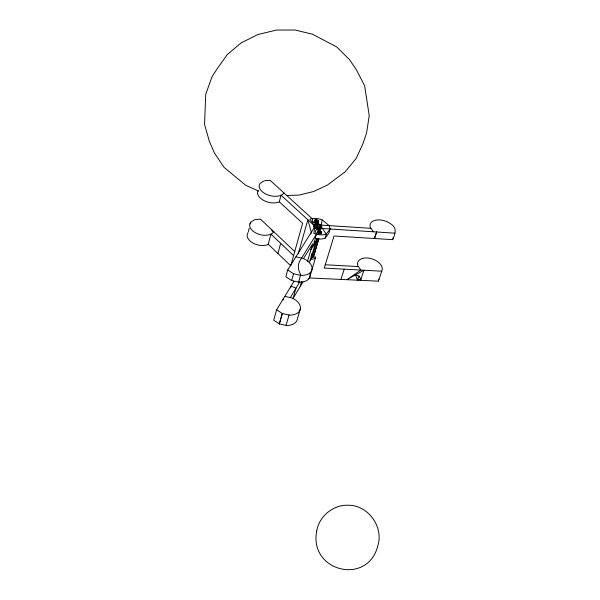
<?xml version="1.0" encoding="UTF-8"?>
<svg xmlns="http://www.w3.org/2000/svg" width="600" height="600" viewBox="0 0 600 600"><rect width="100%" height="100%" fill="white"/><g stroke="black" fill="none" stroke-linecap="round" stroke-linejoin="round"><path stroke-width="0.9" d="M313.41 227.123L314.017 225.075L309.855 219.083L312.608 218.468A12.953 7.725 16.3 0 1 322.178 219.9L320.303 229.125M314.715 227.558L313.808 233.325L317.062 234.345A12.953 7.725 16.3 0 0 326.295 234.105L330.127 229.013L329.123 225.6L322.178 219.9M248.37 231.653L249.202 228.24M250.237 223.987L250.657 222.285M248.062 232.59A12.675 7.762 14.2 0 0 252.105 242.55A12.675 7.762 14.2 0 0 267.315 244.763L268.26 244.282L270.915 234.097L293.595 255.6M258.075 190.613A13.043 7.605 14.4 0 0 263.16 200.16A13.043 7.605 14.4 0 0 278.332 202.282L279.3 201.825L281.025 195.195L313.928 225.337M279.3 201.825L302.625 223.312L290.745 265.793L277.928 253.522L280.665 243.33M360.608 280.245L363.93 270.233L347.093 279.555L360.847 270.067L357.795 265.635A12.825 7.837 18.5 0 1 364.237 258.06A12.825 7.837 18.5 0 1 379.065 262.748C381.33 264.817 383.28 268.11 381.788 271.192L324.278 268.103L334.028 235.987L392.662 239.647C394.89 234.923 397.305 228.487 391.995 224.805A13.17 7.695 18.4 0 0 376.778 219.998A13.17 7.695 18.4 0 0 370.29 227.385L373.478 231.788M393.21 237.675L392.662 239.647M308.782 278.79A6.255 3.945 16.2 0 0 309.51 277.972L378.353 281.153L378.915 279.15M293.955 281.385L276.6 309.788L273.705 320.183L279.308 323.88L286.245 325.447A13.59 8.962 15.8 0 0 297.345 318.983L300.39 308.663M314.468 227.28L287.678 269.978L285.817 276.803L291.623 280.515L298.748 282.142A14.01 8.828 15.9 0 0 309.907 273.517M283.132 300.022L283.605 298.32M298.267 253.71L307.86 219.78L311.31 232.312L310.83 234M279.308 323.88L282.248 313.485L276.6 309.788M291.623 280.515L293.55 273.728L287.707 270.015M279.382 323.91L282.322 313.522L289.245 315.075A13.688 8.933 15.8 0 0 300.382 308.722A13.688 8.933 15.8 0 0 291.788 297.93L284.79 296.385M290.565 287.843L291.053 286.125L296.002 288.157L299.835 281.82M314.123 221.858L314.595 220.2C316.44 218.745 319.995 220.987 318.082 223.312M314.49 221.587L314.97 219.93M314.775 222.263L315.487 219.78M315.39 222.24L316.103 219.757M286.028 325.418L289.028 315.045M315.803 223.178L316.755 219.862M315.495 224.843L316.215 222.353L317.49 222.442L318.562 221.655M316.665 222.577L317.385 220.095M283.995 192.968L282.368 194.565L280.05 195.653A13.102 7.582 14.5 0 1 264.36 193.237A13.102 7.582 14.5 0 1 260.07 183.398L264.03 180.863L270.09 180.3L312.78 219.233L312.42 219.757A4.298 2.55 16.2 0 0 315.51 223.478L314.317 227.625L315.405 227.895L316.605 223.748L317.91 223.92L316.71 228.06M317.205 222.907L317.925 220.425M315.405 227.895L316.058 227.962L317.257 223.822L316.875 222.465M317.603 223.305L318.322 220.815M318.06 222.9L318.54 221.243M316.058 227.962L317.145 228.127L318.353 223.98C324.075 224.737 322.185 230.91 317.01 229.478A4.343 2.603 16.4 0 0 316.237 233.085L316.8 233.542L299.895 260.835A29.602 18.457 17 0 0 300.735 274.635L298.53 282.112L298.785 281.407M300.218 286.5L301.702 281.385M307.575 261.18L312.608 243.855L303.548 258.54M330.127 229.013L328.89 233.153L325.058 238.26A12.915 7.74 16.3 0 1 315.847 238.507L315.218 238.312L316.425 234.15M313.185 245.955L315.593 237.705L315.218 238.312M370.77 228.308L320.73 225.053L319.515 229.2L318.21 228.465L319.418 224.317M317.197 232.8L317.685 231.142C318.938 230.108 321.577 230.888 321.69 232.612L321.502 232.98C320.25 234.015 317.595 233.235 317.498 231.51L317.685 231.142M317.572 232.522L318.053 230.865M317.85 233.197L318.577 230.708M309.24 262.763L311.093 257.858L313.312 257.025L318.69 238.718M311.025 256.89L312.067 253.327M319.185 228.952L320.4 224.805M310.305 260.535L316.718 238.778M318.225 234L319.2 230.678M311.692 258.525L317.43 238.928M318.885 234.105L319.86 230.782M319.763 233.513L320.498 231.015M313.665 256.545L318.9 238.718M320.31 233.843L321.038 231.353M320.955 233.415L321.442 231.757M321.18 233.85L321.668 232.192M309.623 277.635L315.675 257.153L313.312 257.025M325.058 238.26L326.295 234.105L322.05 228.015M341.01 279.248L344.212 269.175M378.368 281.13L381.788 271.192M315.675 257.153L315.562 257.483A6.353 3.915 16.2 0 1 310.837 259.267L310.282 259.192M359.032 276.12L360.923 279.285L357.548 280.087L355.5 274.905L359.032 276.12L357.428 279.998M273.84 231.788L272.228 233.438L269.955 234.57A12.765 7.725 14.3 0 1 254.647 232.312A12.765 7.725 14.3 0 1 250.553 222.382L254.483 219.75L260.423 219.112L294.788 251.58M314.595 220.2L314.647 221.4L316.215 222.353M302.925 281.978L293.04 298.44L296.002 288.157L290.377 297.48M310.928 249.638L315.825 241.665L314.1 241.522M394.897 233.167L321.697 228.472M286.582 195.525L298.98 195.097L313.815 191.475L327.525 184.98L345.188 171.788L356.085 158.55L362.97 143.685L366.615 132.833L369.218 115.575L364.642 85.748L356.347 69.758L349.605 59.752L336.803 46.98L312.465 34.207L295.043 30L276.413 30.082L257.97 34.492L241.147 42.892L227.205 54.63L217.147 68.767L211.928 76.957L205.74 94.35L204.555 124.387L209.392 141.472L214.485 153.06L224.123 167.422L245.873 185.377L258.705 191.1M295.928 256.83L303.12 258.442A14.078 8.797 15.9 0 1 312.045 269.22A14.078 8.797 15.9 0 1 300.705 275.37L293.55 273.728M314.355 241.695L315.757 241.77M325.125 264.75L358.252 266.565M318.353 223.98L315.51 223.478L315.293 224.048C312.442 225 314.52 228.382 316.635 228.795L317.01 229.478M317.145 228.127L318.21 228.465M268.26 244.282L277.928 253.522M271.86 229.92L272.415 231.6M316.71 531.037C308.767 571.597 367.815 586.02 377.827 545.805C383.873 527.062 368.257 505.2 348.472 505.252C333.405 504.48 319.087 516.158 316.71 531.037M376.627 231.99L374.468 238.507L376.627 231.998"/></g></svg>
